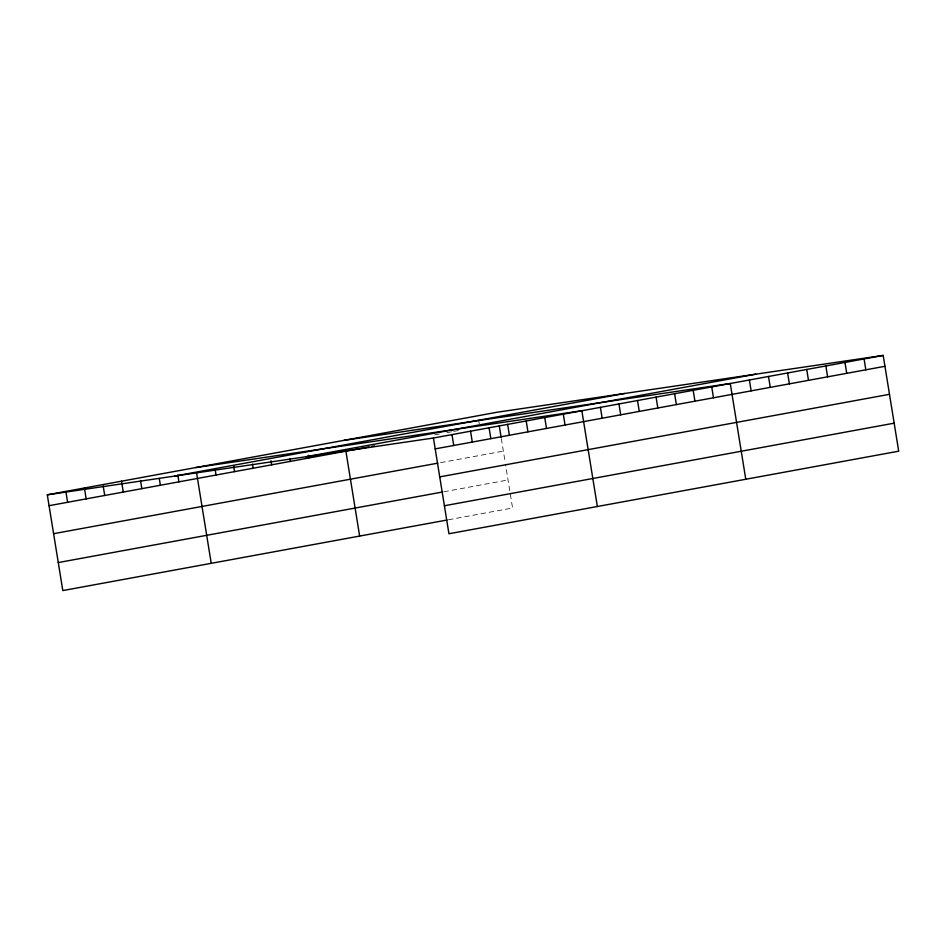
<?xml version="1.0" encoding="UTF-8"?>
<svg xmlns="http://www.w3.org/2000/svg" width="946" height="946" viewBox="0 0 946 946"><rect width="100%" height="100%" fill="white"/><g stroke="black" fill="none" stroke-linecap="round" stroke-linejoin="round"><path stroke-width="0.71" stroke-dasharray="4.73 3.55" d="M434.652 434.9L440.115 433.895M446.938 432.641L452.401 431.636M453.761 431.388L459.224 430.383M440.552 462.653L503.355 451.124M443.863 491.766L508.037 479.977M448.404 519.78L512.566 507.99L505.46 464.108M501.321 438.518L505.235 462.665M478.605 419.823L479.267 423.903"/><path stroke-width="1.42" d="M447.032 520.028L62.814 590.576L47.3 494.817L497.064 412.243L883.186 355.424L898.7 451.183L448.936 533.757L433.434 438.01L883.186 355.424M174.726 476.075L624.49 393.489M306.007 456.752L755.771 374.178M49.062 505.696L363.654 447.931M365.014 447.683L369.117 446.926M371.849 446.429L374.581 445.921M435.195 448.877L884.948 366.303M53.603 533.698L437.821 463.15M439.724 476.89L889.488 394.316M58.274 562.563L442.492 492.015M444.407 505.755L894.159 423.169M344.143 440.316L730.277 383.508L745.779 479.255M195.716 467.572L581.849 410.753L597.364 506.512M47.3 494.817L433.434 438.01M864.076 358.936L865.838 369.815M844.967 362.448L846.717 373.315M825.846 365.96L827.608 376.827M806.737 369.46L808.487 380.339M787.616 372.972L789.378 383.851M768.507 376.484L770.269 387.363M749.386 379.996L751.148 390.864M711.723 386.914L713.485 397.781M693.17 390.32L694.932 401.187M674.616 393.725L676.378 404.592M656.063 397.131L657.825 408.01M637.509 400.536L639.271 411.415M618.956 403.942L620.718 414.821M600.403 407.348L602.164 418.227M563.296 414.159L565.058 425.038M544.742 417.564L546.504 428.443M526.189 420.982L527.951 431.849M507.635 424.387L509.397 435.255M499.275 425.913L501.096 437.111M489.082 427.793L490.844 438.66M470.54 431.199L472.291 442.066M451.987 434.604L453.749 445.471M345.905 451.195L359.646 536.075M308.361 455.286L308.798 458.006M289.807 458.692L290.245 461.412M271.029 460.737L271.691 464.817M252.476 464.143L253.138 468.223M233.709 466.189L234.584 471.628M215.156 469.594L216.031 475.034M196.602 473L211.23 563.319M177.824 475.058L178.924 481.845M159.271 478.463L160.382 485.251M140.505 480.509L141.829 488.656M121.514 481.195L123.276 492.062M103.173 485.96L104.722 495.479M84.407 488.006L86.169 498.885M65.853 491.412L67.615 502.291"/></g></svg>
